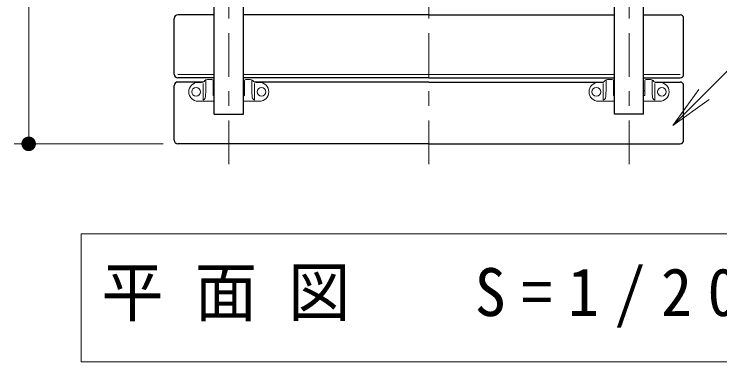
# Model space of a CAD drawing. Units: millimetres on the paper, scale 1:20. Extents: x -365 to 0, y 0 to 257.
# Drawn here: x -277.1 to -228.61, y 173.68 to 197.6 of the extents above; entities that cross this region are included whole.
import ezdxf

# ---------------------------------------------------------------- set-up
doc = ezdxf.new("R2010")
doc.units = ezdxf.units.MM
doc.linetypes.add('USER2', pattern=[6, 3, -1, 1, -1])
doc.layers.add('LY_1', color=7, linetype='Continuous', lineweight=25)
doc.styles.add('ＭＳ ゴシック', font='')
doc.styles.get('ＭＳ ゴシック').set_extended_font_data('MS Gothic')

# ---------------------------------------------------------------- blocks, each defined once
blk = doc.blocks.new('filled_dot')
at = {"color": 0, "linetype": 'Continuous', "lineweight": -2, "const_width": 1.25}
blk.add_lwpolyline([(-0.625, 0, 1), (0.625, 0, 1)], format="xyb", close=True, dxfattribs=at)

msp = doc.modelspace()

# ---------------------------------------------------------------- linework, layer by layer
at = {"layer": 'LY_1', "linetype": 'USER2', "lineweight": 13}
for p, q in [((-262.345, 187.29), (-262.345, 230.732)), ((-248.595, 187.29), (-248.595, 230.732)), ((-234.845, 187.29), (-234.845, 230.732))]:
    msp.add_line(p, q, dxfattribs=at)
at = {"layer": 'LY_1', "lineweight": 13}
for p, q in [((-276.095, 188.679), (-276.095, 229.058)), ((-263.345, 193.449), (-265.845, 193.449)), ((-248.595, 193.449), (-261.345, 193.449)), ((-248.595, 193.449), (-235.845, 193.449)), ((-233.845, 193.449), (-231.345, 193.449)), ((-231.828, 189.948), (-230.06, 192.423)), ((-231.828, 189.948), (-229.706, 192.07)), ((-229.353, 191.716), (-231.828, 189.948)), ((-266.845, 188.679), (-277.095, 188.679)), ((-272.495, 182.482), (-272.495, 173.682)), ((-224.695, 182.482), (-272.495, 182.482)), ((-272.495, 173.682), (-224.695, 173.682))]:
    msp.add_line(p, q, dxfattribs=at)
at = {"layer": 'LY_1', "color": 20}
for p, q in [((-263.345, 190.711), (-263.345, 212.907)), ((-261.345, 190.711), (-261.345, 212.907)), ((-235.845, 190.711), (-235.845, 212.907)), ((-233.845, 190.711), (-233.845, 212.907)), ((-263.345, 190.711), (-261.345, 190.711)), ((-233.845, 190.711), (-235.845, 190.711))]:
    msp.add_line(p, q, dxfattribs=at)
at = {"layer": 'LY_1'}
for p, q in [((-263.345, 197.555), (-265.845, 197.555)), ((-248.595, 197.555), (-261.345, 197.555)), ((-248.595, 197.555), (-235.845, 197.555)), ((-233.845, 197.555), (-231.345, 197.555)), ((-266.095, 193.462), (-266.095, 197.305)), ((-231.095, 193.462), (-231.095, 197.305)), ((-263.345, 193.212), (-265.845, 193.212)), ((-248.595, 193.212), (-261.345, 193.212)), ((-248.595, 193.212), (-235.845, 193.212)), ((-233.845, 193.212), (-231.345, 193.212)), ((-266.095, 188.929), (-266.095, 192.679)), ((-264.107, 192.929), (-265.845, 192.929)), ((-248.595, 192.929), (-260.584, 192.929)), ((-248.595, 192.929), (-236.607, 192.929)), ((-233.084, 192.929), (-231.345, 192.929)), ((-231.095, 188.929), (-231.095, 192.679)), ((-248.595, 188.679), (-265.845, 188.679)), ((-248.595, 188.679), (-231.345, 188.679))]:
    msp.add_line(p, q, dxfattribs=at)
at = {"layer": 'LY_1', "color": 1, "lineweight": 13}
for p, q in [((-264.047, 192.973), (-263.994, 193.027)), ((-263.92, 192.605), (-263.92, 193.022)), ((-263.52, 193.1), (-263.817, 193.1)), ((-263.42, 193.005), (-263.42, 192.026)), ((-261.27, 193.005), (-261.27, 192.026)), ((-261.17, 193.1), (-260.874, 193.1)), ((-260.77, 192.605), (-260.77, 193.022)), ((-260.644, 192.973), (-260.697, 193.027)), ((-236.547, 192.973), (-236.494, 193.027)), ((-236.42, 192.605), (-236.42, 193.022)), ((-236.02, 193.1), (-236.317, 193.1)), ((-235.92, 193.005), (-235.92, 192.026)), ((-233.77, 193.005), (-233.77, 192.026)), ((-233.67, 193.1), (-233.374, 193.1)), ((-233.27, 192.605), (-233.27, 193.022)), ((-233.144, 192.973), (-233.197, 193.027)), ((-264.45, 192.9), (-264.224, 192.9)), ((-264.116, 191.691), (-264.116, 192.828)), ((-260.574, 191.691), (-260.574, 192.828)), ((-260.241, 192.9), (-260.467, 192.9)), ((-236.95, 192.9), (-236.724, 192.9)), ((-236.616, 191.691), (-236.616, 192.828)), ((-233.074, 191.691), (-233.074, 192.828)), ((-232.741, 192.9), (-232.967, 192.9)), ((-263.37, 192.305), (-263.345, 192.305)), ((-261.345, 192.305), (-261.32, 192.305)), ((-235.845, 192.305), (-235.87, 192.305)), ((-233.82, 192.305), (-233.845, 192.305)), ((-263.345, 191.609), (-264.45, 191.609)), ((-263.345, 191.976), (-263.37, 191.976)), ((-261.32, 191.976), (-261.345, 191.976)), ((-260.241, 191.609), (-261.345, 191.609)), ((-236.95, 191.609), (-235.845, 191.609)), ((-235.87, 191.976), (-235.845, 191.976)), ((-233.845, 191.976), (-233.82, 191.976)), ((-233.845, 191.609), (-232.741, 191.609))]:
    msp.add_line(p, q, dxfattribs=at)
at = {"layer": 'LY_1', "lineweight": 13}
msp.add_lwpolyline([(-231.828, 189.948), (-227.916, 193.86), (-194.916, 193.86)], dxfattribs=at)
at = {"layer": 'LY_1', "color": 1, "lineweight": 13}
for points in [[(-264.116, 191.691), (-264.079, 191.71), (-264.044, 191.733), (-264.014, 191.76), (-263.989, 191.792), (-263.971, 191.829), (-263.959, 191.871), (-263.951, 191.92), (-263.946, 191.976), (-263.941, 192.044), (-263.937, 192.12), (-263.933, 192.201), (-263.93, 192.282), (-263.927, 192.362), (-263.925, 192.438), (-263.924, 192.507), (-263.923, 192.565), (-263.922, 192.61), (-263.921, 192.64), (-263.921, 192.651), (-263.92, 192.64), (-263.92, 192.605)], [(-260.574, 191.691), (-260.612, 191.71), (-260.647, 191.733), (-260.677, 191.76), (-260.702, 191.792), (-260.719, 191.829), (-260.731, 191.871), (-260.739, 191.92), (-260.745, 191.976), (-260.75, 192.044), (-260.754, 192.12), (-260.758, 192.201), (-260.761, 192.282), (-260.763, 192.362), (-260.765, 192.438), (-260.767, 192.507), (-260.768, 192.565), (-260.769, 192.61), (-260.77, 192.64), (-260.77, 192.651), (-260.77, 192.64), (-260.77, 192.605)], [(-236.616, 191.691), (-236.579, 191.71), (-236.544, 191.733), (-236.514, 191.76), (-236.489, 191.792), (-236.471, 191.829), (-236.459, 191.871), (-236.451, 191.92), (-236.446, 191.976), (-236.441, 192.044), (-236.437, 192.12), (-236.433, 192.201), (-236.43, 192.282), (-236.427, 192.362), (-236.425, 192.438), (-236.424, 192.507), (-236.423, 192.565), (-236.422, 192.61), (-236.421, 192.64), (-236.421, 192.651), (-236.42, 192.64), (-236.42, 192.605)], [(-233.074, 191.691), (-233.112, 191.71), (-233.147, 191.733), (-233.177, 191.76), (-233.202, 191.792), (-233.219, 191.829), (-233.231, 191.871), (-233.239, 191.92), (-233.245, 191.976), (-233.25, 192.044), (-233.254, 192.12), (-233.258, 192.201), (-233.261, 192.282), (-233.263, 192.362), (-233.265, 192.438), (-233.267, 192.507), (-233.268, 192.565), (-233.269, 192.61), (-233.27, 192.64), (-233.27, 192.651), (-233.27, 192.64), (-233.27, 192.605)]]:
    msp.add_lwpolyline(points, dxfattribs=at)
for centre in [(-264.595, 192.255), (-260.095, 192.255), (-237.095, 192.255), (-232.595, 192.255)]:
    msp.add_circle(centre, 0.3, dxfattribs=at)
at = {"layer": 'LY_1'}
for centre, start, end in [((-265.845, 197.305), 90, 180), ((-231.345, 197.305), 0, 90), ((-265.845, 193.462), 180, 270), ((-231.345, 193.462), 270, 0), ((-265.845, 192.679), 90, 180), ((-231.345, 192.679), 0, 90), ((-265.845, 188.929), 180, 270), ((-231.345, 188.929), 270, 0)]:
    msp.add_arc(centre, 0.25, start, end, dxfattribs=at)
at = {"layer": 'LY_1', "color": 1, "lineweight": 13}
for centre, radius, start, end in [((-263.817, 192.85), 0.25, 90, 135), ((-263.52, 193.005), 0.1, 0, 90), ((-261.17, 193.005), 0.1, 90, 180), ((-260.874, 192.85), 0.25, 45, 90), ((-236.317, 192.85), 0.25, 90, 135), ((-236.02, 193.005), 0.1, 360, 90), ((-233.67, 193.005), 0.1, 90, 180), ((-233.374, 192.85), 0.25, 45, 90), ((-264.45, 192.255), 0.645, 90, 270), ((-264.224, 193.15), 0.25, 270, 315), ((-260.467, 193.15), 0.25, 225, 270), ((-260.241, 192.255), 0.645, 270, 90), ((-236.95, 192.255), 0.645, 90, 270), ((-236.724, 193.15), 0.25, 270, 315), ((-232.967, 193.15), 0.25, 225, 270), ((-232.741, 192.255), 0.645, 270, 90), ((-263.37, 192.355), 0.05, 180, 270), ((-263.37, 192.026), 0.05, 180, 270), ((-261.32, 192.355), 0.05, 270, 0), ((-261.32, 192.026), 0.05, 270, 0), ((-235.87, 192.355), 0.05, 180, 270), ((-235.87, 192.026), 0.05, 180, 270), ((-233.82, 192.355), 0.05, 270, 0), ((-233.82, 192.026), 0.05, 270, 0)]:
    msp.add_arc(centre, radius, start, end, dxfattribs=at)

# ---------------------------------------------------------------- block references
at = {"layer": 'LY_1', "lineweight": 13, "xscale": 0.4, "yscale": 0.4, "rotation": 90}
msp.add_blockref('filled_dot', (-276.095, 188.679), dxfattribs=at)

# ---------------------------------------------------------------- texts
at = {"layer": 'LY_1', "insert": (-271.095, 178.082), "char_height": 3.299, "attachment_point": 4, "style": 'ＭＳ ゴシック'}
msp.add_mtext('\\T1.5;\\W0.95;平面図\u3000S=1/20', dxfattribs=at)

doc.saveas('drawing.dxf')
